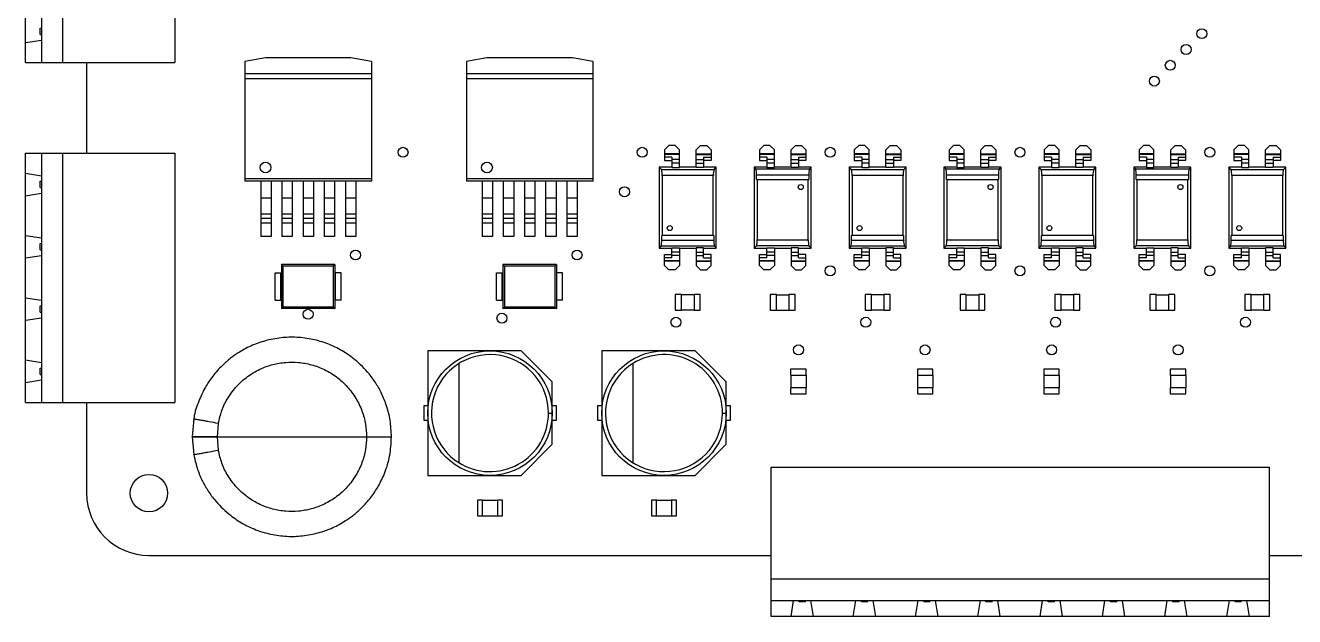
# Model space of a CAD drawing. Header units: millimetres. Extents: x -5 to 155, y -5 to 125.
# Drawn here: x -4.9 to 97, y -4.9 to 42.6 of the extents above; entities that cross this region are included whole.
import ezdxf

# ---------------------------------------------------------------- set-up
doc = ezdxf.new("R2010")
doc.units = ezdxf.units.MM

msp = doc.modelspace()

# ---------------------------------------------------------------- linework, layer by layer
at = {"color": 7, "linetype": 'Continuous', "lineweight": 25}
for p, q in [((-4.92, 39.6), (-4.92, 59.6)), ((-3.62, 59.6), (-3.62, 39.6)), ((-1.92, 39.6), (-1.92, 59.6)), ((7.08, 59.6), (7.08, 39.6)), ((-3.72, 42.35), (-3.62, 42.38)), ((-3.72, 41.85), (-3.72, 42.35)), ((-3.72, 41.85), (-3.62, 41.83)), ((-4.92, 41.2), (-3.62, 41.4)), ((14.36, 39.97), (12.71, 39.68)), ((21.22, 39.97), (14.36, 39.97)), ((22.87, 39.68), (21.22, 39.97)), ((32.14, 39.97), (30.49, 39.68)), ((39, 39.97), (32.14, 39.97)), ((40.65, 39.68), (39, 39.97)), ((-4.92, 39.6), (7.08, 39.6)), ((0, 39.6), (0, 32.3)), ((12.71, 39.68), (12.71, 30.06)), ((22.87, 39.68), (22.87, 30.06)), ((30.49, 39.68), (30.49, 30.06)), ((40.65, 39.68), (40.65, 30.06)), ((12.71, 38.7), (22.87, 38.7)), ((22.87, 38.28), (12.71, 38.28)), ((30.49, 38.7), (40.65, 38.7)), ((40.65, 38.28), (30.49, 38.28)), ((46.39, 32.59), (46.74, 32.94)), ((47.24, 32.94), (46.74, 32.94)), ((47.24, 32.94), (47.59, 32.59)), ((49.28, 32.94), (48.93, 32.59)), ((49.28, 32.94), (49.78, 32.94)), ((50.13, 32.59), (49.78, 32.94)), ((54.01, 32.59), (54.36, 32.94)), ((54.86, 32.94), (54.36, 32.94)), ((54.86, 32.94), (55.21, 32.59)), ((56.9, 32.94), (56.55, 32.59)), ((56.9, 32.94), (57.4, 32.94)), ((57.75, 32.59), (57.4, 32.94)), ((61.63, 32.59), (61.98, 32.94)), ((62.48, 32.94), (61.98, 32.94)), ((62.48, 32.94), (62.83, 32.59)), ((64.52, 32.94), (64.17, 32.59)), ((64.52, 32.94), (65.02, 32.94)), ((65.37, 32.59), (65.02, 32.94)), ((69.25, 32.59), (69.6, 32.94)), ((70.1, 32.94), (69.6, 32.94)), ((70.1, 32.94), (70.45, 32.59)), ((72.14, 32.94), (71.79, 32.59)), ((72.14, 32.94), (72.64, 32.94)), ((72.99, 32.59), (72.64, 32.94)), ((76.87, 32.59), (77.22, 32.94)), ((77.72, 32.94), (77.22, 32.94)), ((77.72, 32.94), (78.07, 32.59)), ((79.76, 32.94), (79.41, 32.59)), ((79.76, 32.94), (80.26, 32.94)), ((80.61, 32.59), (80.26, 32.94)), ((84.49, 32.59), (84.84, 32.94)), ((85.34, 32.94), (84.84, 32.94)), ((85.34, 32.94), (85.69, 32.59)), ((87.38, 32.94), (87.03, 32.59)), ((87.38, 32.94), (87.88, 32.94)), ((88.23, 32.59), (87.88, 32.94)), ((92.11, 32.59), (92.46, 32.94)), ((92.96, 32.94), (92.46, 32.94)), ((92.96, 32.94), (93.31, 32.59)), ((95, 32.94), (94.65, 32.59)), ((95, 32.94), (95.5, 32.94)), ((95.85, 32.59), (95.5, 32.94)), ((-4.92, 32.3), (7.08, 32.3)), ((-4.92, 12.29), (-4.92, 32.3)), ((-3.62, 32.3), (-3.62, 12.29)), ((-1.92, 12.29), (-1.92, 32.3)), ((7.08, 32.3), (7.08, 12.29)), ((46.39, 32.59), (46.39, 31.71)), ((47.59, 32.25), (46.39, 32.25)), ((47.59, 32.21), (46.39, 32.21)), ((46.99, 31.98), (46.39, 31.98)), ((46.39, 31.71), (46.99, 31.71)), ((46.99, 31.98), (46.99, 31.17)), ((47.59, 31.8), (46.99, 31.8)), ((47.59, 31.17), (47.59, 32.59)), ((48.93, 31.17), (48.93, 32.59)), ((48.93, 32.25), (50.13, 32.25)), ((48.93, 32.21), (50.13, 32.21)), ((48.93, 31.8), (49.53, 31.8)), ((49.53, 31.98), (49.53, 31.17)), ((49.53, 31.98), (50.13, 31.98)), ((50.13, 31.71), (49.53, 31.71)), ((50.13, 32.59), (50.13, 31.71)), ((54.01, 32.59), (54.01, 31.71)), ((55.21, 32.25), (54.01, 32.25)), ((55.21, 32.21), (54.01, 32.21)), ((54.61, 31.98), (54.01, 31.98)), ((54.01, 31.71), (54.61, 31.71)), ((54.61, 31.98), (54.61, 31.17)), ((55.21, 31.8), (54.61, 31.8)), ((55.21, 31.17), (55.21, 32.59)), ((56.55, 31.17), (56.55, 32.59)), ((56.55, 32.25), (57.75, 32.25)), ((56.55, 32.21), (57.75, 32.21)), ((56.55, 31.8), (57.15, 31.8)), ((57.15, 31.98), (57.15, 31.17)), ((57.15, 31.98), (57.75, 31.98)), ((57.75, 31.71), (57.15, 31.71)), ((57.75, 32.59), (57.75, 31.71)), ((61.63, 32.59), (61.63, 31.71)), ((62.83, 32.25), (61.63, 32.25)), ((62.83, 32.21), (61.63, 32.21)), ((62.23, 31.98), (61.63, 31.98)), ((61.63, 31.71), (62.23, 31.71)), ((62.23, 31.98), (62.23, 31.17)), ((62.83, 31.8), (62.23, 31.8)), ((62.83, 31.17), (62.83, 32.59)), ((64.17, 31.17), (64.17, 32.59)), ((64.17, 32.25), (65.37, 32.25)), ((64.17, 32.21), (65.37, 32.21)), ((64.17, 31.8), (64.77, 31.8)), ((64.77, 31.98), (64.77, 31.17)), ((64.77, 31.98), (65.37, 31.98)), ((65.37, 31.71), (64.77, 31.71)), ((65.37, 32.59), (65.37, 31.71)), ((69.25, 32.59), (69.25, 31.71)), ((70.45, 32.25), (69.25, 32.25)), ((70.45, 32.21), (69.25, 32.21)), ((69.85, 31.98), (69.25, 31.98)), ((69.25, 31.71), (69.85, 31.71)), ((69.85, 31.98), (69.85, 31.17)), ((70.45, 31.8), (69.85, 31.8)), ((70.45, 31.17), (70.45, 32.59)), ((71.79, 31.17), (71.79, 32.59)), ((71.79, 32.25), (72.99, 32.25)), ((71.79, 32.21), (72.99, 32.21)), ((71.79, 31.8), (72.39, 31.8)), ((72.39, 31.98), (72.39, 31.17)), ((72.39, 31.98), (72.99, 31.98)), ((72.99, 31.71), (72.39, 31.71)), ((72.99, 32.59), (72.99, 31.71)), ((76.87, 32.59), (76.87, 31.71)), ((78.07, 32.25), (76.87, 32.25)), ((78.07, 32.21), (76.87, 32.21)), ((77.47, 31.98), (76.87, 31.98)), ((76.87, 31.71), (77.47, 31.71)), ((77.47, 31.98), (77.47, 31.17)), ((78.07, 31.8), (77.47, 31.8)), ((78.07, 31.17), (78.07, 32.59)), ((79.41, 31.17), (79.41, 32.59)), ((79.41, 32.25), (80.61, 32.25)), ((79.41, 32.21), (80.61, 32.21)), ((79.41, 31.8), (80.01, 31.8)), ((80.01, 31.98), (80.01, 31.17)), ((80.01, 31.98), (80.61, 31.98)), ((80.61, 31.71), (80.01, 31.71)), ((80.61, 32.59), (80.61, 31.71)), ((84.49, 32.59), (84.49, 31.71)), ((85.69, 32.25), (84.49, 32.25)), ((85.69, 32.21), (84.49, 32.21)), ((85.09, 31.98), (84.49, 31.98)), ((84.49, 31.71), (85.09, 31.71)), ((85.09, 31.98), (85.09, 31.17)), ((85.69, 31.8), (85.09, 31.8)), ((85.69, 31.17), (85.69, 32.59)), ((87.03, 31.17), (87.03, 32.59)), ((87.03, 32.25), (88.23, 32.25)), ((87.03, 32.21), (88.23, 32.21)), ((87.03, 31.8), (87.63, 31.8)), ((87.63, 31.98), (87.63, 31.17)), ((87.63, 31.98), (88.23, 31.98)), ((88.23, 31.71), (87.63, 31.71)), ((88.23, 32.59), (88.23, 31.71)), ((92.11, 32.59), (92.11, 31.71)), ((93.31, 32.25), (92.11, 32.25)), ((93.31, 32.21), (92.11, 32.21)), ((92.71, 31.98), (92.11, 31.98)), ((92.11, 31.71), (92.71, 31.71)), ((92.71, 31.98), (92.71, 31.17)), ((93.31, 31.8), (92.71, 31.8)), ((93.31, 31.17), (93.31, 32.59)), ((94.65, 31.17), (94.65, 32.59)), ((94.65, 32.25), (95.85, 32.25)), ((94.65, 32.21), (95.85, 32.21)), ((94.65, 31.8), (95.25, 31.8)), ((95.25, 31.98), (95.25, 31.17)), ((95.25, 31.98), (95.85, 31.98)), ((95.85, 31.71), (95.25, 31.71)), ((95.85, 32.59), (95.85, 31.71)), ((-4.92, 30.7), (-3.62, 30.5)), ((45.97, 31.19), (45.97, 24.69)), ((46.15, 31.01), (45.97, 31.19)), ((46.99, 31.19), (45.97, 31.19)), ((46.15, 31.01), (50.37, 31.01)), ((47.59, 31.51), (46.99, 31.51)), ((46.99, 31.17), (47.59, 31.17)), ((48.93, 31.19), (47.59, 31.19)), ((48.93, 31.51), (49.53, 31.51)), ((49.53, 31.17), (48.93, 31.17)), ((50.55, 31.19), (49.53, 31.19)), ((50.37, 31.01), (50.55, 31.19)), ((50.55, 24.69), (50.55, 31.19)), ((53.59, 31.19), (53.59, 24.69)), ((53.73, 31.05), (53.59, 31.19)), ((54.61, 31.19), (53.59, 31.19)), ((53.73, 31.05), (58.03, 31.05)), ((55.21, 31.51), (54.61, 31.51)), ((54.61, 31.17), (55.21, 31.17)), ((56.55, 31.19), (55.21, 31.19)), ((56.55, 31.51), (57.15, 31.51)), ((57.15, 31.17), (56.55, 31.17)), ((58.17, 31.19), (57.15, 31.19)), ((58.03, 31.05), (58.17, 31.19)), ((58.17, 24.69), (58.17, 31.19)), ((61.21, 31.19), (61.21, 24.69)), ((61.39, 31.01), (61.21, 31.19)), ((62.23, 31.19), (61.21, 31.19)), ((61.39, 31.01), (65.61, 31.01)), ((62.83, 31.51), (62.23, 31.51)), ((62.23, 31.17), (62.83, 31.17)), ((64.17, 31.19), (62.83, 31.19)), ((64.17, 31.51), (64.77, 31.51)), ((64.77, 31.17), (64.17, 31.17)), ((65.79, 31.19), (64.77, 31.19)), ((65.61, 31.01), (65.79, 31.19)), ((65.79, 24.69), (65.79, 31.19)), ((68.83, 31.19), (68.83, 24.69)), ((68.97, 31.05), (68.83, 31.19)), ((69.85, 31.19), (68.83, 31.19)), ((68.97, 31.05), (73.27, 31.05)), ((70.45, 31.51), (69.85, 31.51)), ((69.85, 31.17), (70.45, 31.17)), ((71.79, 31.19), (70.45, 31.19)), ((71.79, 31.51), (72.39, 31.51)), ((72.39, 31.17), (71.79, 31.17)), ((73.41, 31.19), (72.39, 31.19)), ((73.27, 31.05), (73.41, 31.19)), ((73.41, 24.69), (73.41, 31.19)), ((76.45, 31.19), (76.45, 24.69)), ((76.63, 31.01), (76.45, 31.19)), ((77.47, 31.19), (76.45, 31.19)), ((76.63, 31.01), (80.85, 31.01)), ((78.07, 31.51), (77.47, 31.51)), ((77.47, 31.17), (78.07, 31.17)), ((79.41, 31.19), (78.07, 31.19)), ((79.41, 31.51), (80.01, 31.51)), ((80.01, 31.17), (79.41, 31.17)), ((81.03, 31.19), (80.01, 31.19)), ((80.85, 31.01), (81.03, 31.19)), ((81.03, 24.69), (81.03, 31.19)), ((84.07, 31.19), (84.07, 24.69)), ((84.21, 31.05), (84.07, 31.19)), ((85.09, 31.19), (84.07, 31.19)), ((84.21, 31.05), (88.51, 31.05)), ((85.69, 31.51), (85.09, 31.51)), ((85.09, 31.17), (85.69, 31.17)), ((87.03, 31.19), (85.69, 31.19)), ((87.03, 31.51), (87.63, 31.51)), ((87.63, 31.17), (87.03, 31.17)), ((88.65, 31.19), (87.63, 31.19)), ((88.51, 31.05), (88.65, 31.19)), ((88.65, 24.69), (88.65, 31.19)), ((91.69, 31.19), (91.69, 24.69)), ((91.87, 31.01), (91.69, 31.19)), ((92.71, 31.19), (91.69, 31.19)), ((91.87, 31.01), (96.09, 31.01)), ((93.31, 31.51), (92.71, 31.51)), ((92.71, 31.17), (93.31, 31.17)), ((94.65, 31.19), (93.31, 31.19)), ((94.65, 31.51), (95.25, 31.51)), ((95.25, 31.17), (94.65, 31.17)), ((96.27, 31.19), (95.25, 31.19)), ((96.09, 31.01), (96.27, 31.19)), ((96.27, 24.69), (96.27, 31.19)), ((-3.72, 30.05), (-3.62, 30.07)), ((-3.72, 29.55), (-3.72, 30.05)), ((22.87, 30.25), (12.71, 30.25)), ((22.87, 30.06), (12.71, 30.06)), ((13.97, 30.06), (13.97, 25.62)), ((14.81, 30.06), (14.81, 25.62)), ((15.67, 30.06), (15.67, 25.62)), ((16.51, 30.06), (16.51, 25.62)), ((17.37, 30.06), (17.37, 25.62)), ((18.21, 30.06), (18.21, 25.62)), ((19.07, 30.06), (19.07, 25.62)), ((19.91, 30.06), (19.91, 25.62)), ((20.78, 30.06), (20.78, 25.62)), ((21.61, 30.06), (21.61, 25.62)), ((40.65, 30.25), (30.49, 30.25)), ((40.65, 30.06), (30.49, 30.06)), ((31.75, 30.06), (31.75, 25.62)), ((32.59, 30.06), (32.59, 25.62)), ((33.45, 30.06), (33.45, 25.62)), ((34.29, 30.06), (34.29, 25.62)), ((35.15, 30.06), (35.15, 25.62)), ((35.99, 30.06), (35.99, 25.62)), ((36.85, 30.06), (36.85, 25.62)), ((37.69, 30.06), (37.69, 25.62)), ((38.56, 30.06), (38.56, 25.62)), ((39.39, 30.06), (39.39, 25.62)), ((50.31, 30.52), (46.21, 30.52)), ((46.21, 30.52), (46.21, 25.69)), ((50.31, 25.69), (50.31, 30.52)), ((53.79, 30.19), (53.79, 30.55)), ((57.97, 30.55), (53.79, 30.55)), ((53.79, 30.19), (57.97, 30.19)), ((53.83, 30.19), (53.83, 25.36)), ((57.93, 25.36), (57.93, 30.19)), ((57.97, 30.55), (57.97, 30.19)), ((61.45, 30.52), (61.45, 25.69)), ((65.55, 30.52), (61.45, 30.52)), ((65.55, 25.69), (65.55, 30.52)), ((69.03, 30.19), (69.03, 30.55)), ((73.21, 30.55), (69.03, 30.55)), ((69.03, 30.19), (73.21, 30.19)), ((69.07, 30.19), (69.07, 25.36)), ((73.17, 25.36), (73.17, 30.19)), ((73.21, 30.55), (73.21, 30.19)), ((76.69, 30.52), (76.69, 25.69)), ((80.79, 30.52), (76.69, 30.52)), ((80.79, 25.69), (80.79, 30.52)), ((84.27, 30.19), (84.27, 30.55)), ((88.45, 30.55), (84.27, 30.55)), ((84.27, 30.19), (88.45, 30.19)), ((84.31, 30.19), (84.31, 25.36)), ((88.41, 25.36), (88.41, 30.19)), ((88.45, 30.55), (88.45, 30.19)), ((91.93, 30.52), (91.93, 25.69)), ((96.03, 30.52), (91.93, 30.52)), ((96.03, 25.69), (96.03, 30.52)), ((-4.92, 28.89), (-3.62, 29.09)), ((-3.72, 29.55), (-3.62, 29.52)), ((14.81, 28.7), (13.97, 28.7)), ((16.51, 28.7), (15.67, 28.7)), ((18.21, 28.7), (17.37, 28.7)), ((19.91, 28.7), (19.07, 28.7)), ((21.61, 28.7), (20.78, 28.7)), ((32.59, 28.7), (31.75, 28.7)), ((34.29, 28.7), (33.45, 28.7)), ((35.99, 28.7), (35.15, 28.7)), ((37.69, 28.7), (36.85, 28.7)), ((39.39, 28.7), (38.56, 28.7)), ((14.81, 27.42), (13.97, 27.42)), ((14.81, 27.05), (13.97, 27.05)), ((14.81, 26.7), (13.97, 26.7)), ((16.51, 27.42), (15.67, 27.42)), ((16.51, 27.05), (15.67, 27.05)), ((16.51, 26.7), (15.67, 26.7)), ((18.21, 27.42), (17.37, 27.42)), ((18.21, 27.05), (17.37, 27.05)), ((18.21, 26.7), (17.37, 26.7)), ((19.91, 27.42), (19.07, 27.42)), ((19.91, 27.05), (19.07, 27.05)), ((19.91, 26.7), (19.07, 26.7)), ((21.61, 27.42), (20.78, 27.42)), ((21.61, 27.05), (20.78, 27.05)), ((21.61, 26.7), (20.78, 26.7)), ((32.59, 27.42), (31.75, 27.42)), ((32.59, 27.05), (31.75, 27.05)), ((32.59, 26.7), (31.75, 26.7)), ((34.29, 27.42), (33.45, 27.42)), ((34.29, 27.05), (33.45, 27.05)), ((34.29, 26.7), (33.45, 26.7)), ((35.99, 27.42), (35.15, 27.42)), ((35.99, 27.05), (35.15, 27.05)), ((35.99, 26.7), (35.15, 26.7)), ((37.69, 27.42), (36.85, 27.42)), ((37.69, 27.05), (36.85, 27.05)), ((37.69, 26.7), (36.85, 26.7)), ((39.39, 27.42), (38.56, 27.42)), ((39.39, 27.05), (38.56, 27.05)), ((39.39, 26.7), (38.56, 26.7)), ((-4.92, 25.7), (-3.62, 25.5)), ((14.81, 25.62), (13.97, 25.62)), ((16.51, 25.62), (15.67, 25.62)), ((18.21, 25.62), (17.37, 25.62)), ((19.91, 25.62), (19.07, 25.62)), ((21.61, 25.62), (20.78, 25.62)), ((32.59, 25.62), (31.75, 25.62)), ((34.29, 25.62), (33.45, 25.62)), ((35.99, 25.62), (35.15, 25.62)), ((37.69, 25.62), (36.85, 25.62)), ((39.39, 25.62), (38.56, 25.62)), ((46.17, 25.33), (46.17, 25.69)), ((50.35, 25.69), (46.17, 25.69)), ((50.35, 25.69), (50.35, 25.33)), ((65.59, 25.69), (61.41, 25.69)), ((61.41, 25.33), (61.41, 25.69)), ((65.59, 25.69), (65.59, 25.33)), ((80.83, 25.69), (76.65, 25.69)), ((76.65, 25.33), (76.65, 25.69)), ((80.83, 25.69), (80.83, 25.33)), ((96.07, 25.69), (91.89, 25.69)), ((91.89, 25.33), (91.89, 25.69)), ((96.07, 25.69), (96.07, 25.33)), ((-3.72, 25.05), (-3.62, 25.07)), ((-3.72, 24.55), (-3.72, 25.05)), ((-3.72, 24.55), (-3.62, 24.52)), ((46.11, 24.83), (45.97, 24.69)), ((45.97, 24.69), (46.99, 24.69)), ((50.41, 24.83), (46.11, 24.83)), ((46.17, 25.33), (50.35, 25.33)), ((46.99, 23.9), (46.99, 24.71)), ((46.99, 24.71), (47.59, 24.71)), ((47.59, 24.71), (47.59, 23.29)), ((47.59, 24.69), (48.93, 24.69)), ((49.53, 24.71), (48.93, 24.71)), ((48.93, 24.71), (48.93, 23.29)), ((49.53, 23.9), (49.53, 24.71)), ((49.53, 24.69), (50.55, 24.69)), ((50.41, 24.83), (50.55, 24.69)), ((53.77, 24.87), (53.59, 24.69)), ((53.59, 24.69), (54.61, 24.69)), ((57.99, 24.87), (53.77, 24.87)), ((53.83, 25.36), (57.93, 25.36)), ((54.61, 24.71), (55.21, 24.71)), ((54.61, 23.9), (54.61, 24.71)), ((55.21, 24.71), (55.21, 23.29)), ((55.21, 24.69), (56.55, 24.69)), ((57.15, 24.71), (56.55, 24.71)), ((56.55, 24.71), (56.55, 23.29)), ((57.15, 23.9), (57.15, 24.71)), ((57.15, 24.69), (58.17, 24.69)), ((57.99, 24.87), (58.17, 24.69)), ((61.35, 24.83), (61.21, 24.69)), ((61.21, 24.69), (62.23, 24.69)), ((65.65, 24.83), (61.35, 24.83)), ((61.41, 25.33), (65.59, 25.33)), ((62.23, 23.9), (62.23, 24.71)), ((62.23, 24.71), (62.83, 24.71)), ((62.83, 24.71), (62.83, 23.29)), ((62.83, 24.69), (64.17, 24.69)), ((64.77, 24.71), (64.17, 24.71)), ((64.17, 24.71), (64.17, 23.29)), ((64.77, 23.9), (64.77, 24.71)), ((64.77, 24.69), (65.79, 24.69)), ((65.65, 24.83), (65.79, 24.69)), ((69.01, 24.87), (68.83, 24.69)), ((68.83, 24.69), (69.85, 24.69)), ((73.23, 24.87), (69.01, 24.87)), ((69.07, 25.36), (73.17, 25.36)), ((69.85, 24.71), (70.45, 24.71)), ((69.85, 23.9), (69.85, 24.71)), ((70.45, 24.71), (70.45, 23.29)), ((70.45, 24.69), (71.79, 24.69)), ((72.39, 24.71), (71.79, 24.71)), ((71.79, 24.71), (71.79, 23.29)), ((72.39, 23.9), (72.39, 24.71)), ((72.39, 24.69), (73.41, 24.69)), ((73.23, 24.87), (73.41, 24.69)), ((76.59, 24.83), (76.45, 24.69)), ((76.45, 24.69), (77.47, 24.69)), ((80.89, 24.83), (76.59, 24.83)), ((76.65, 25.33), (80.83, 25.33)), ((77.47, 23.9), (77.47, 24.71)), ((77.47, 24.71), (78.07, 24.71)), ((78.07, 24.71), (78.07, 23.29)), ((78.07, 24.69), (79.41, 24.69)), ((80.01, 24.71), (79.41, 24.71)), ((79.41, 24.71), (79.41, 23.29)), ((80.01, 23.9), (80.01, 24.71)), ((80.01, 24.69), (81.03, 24.69)), ((80.89, 24.83), (81.03, 24.69)), ((84.25, 24.87), (84.07, 24.69)), ((84.07, 24.69), (85.09, 24.69)), ((88.47, 24.87), (84.25, 24.87)), ((84.31, 25.36), (88.41, 25.36)), ((85.09, 24.71), (85.69, 24.71)), ((85.09, 23.9), (85.09, 24.71)), ((85.69, 24.71), (85.69, 23.29)), ((85.69, 24.69), (87.03, 24.69)), ((87.63, 24.71), (87.03, 24.71)), ((87.03, 24.71), (87.03, 23.29)), ((87.63, 23.9), (87.63, 24.71)), ((87.63, 24.69), (88.65, 24.69)), ((88.47, 24.87), (88.65, 24.69)), ((91.83, 24.83), (91.69, 24.69)), ((91.69, 24.69), (92.71, 24.69)), ((96.13, 24.83), (91.83, 24.83)), ((91.89, 25.33), (96.07, 25.33)), ((92.71, 23.9), (92.71, 24.71)), ((92.71, 24.71), (93.31, 24.71)), ((93.31, 24.71), (93.31, 23.29)), ((93.31, 24.69), (94.65, 24.69)), ((95.25, 24.71), (94.65, 24.71)), ((94.65, 24.71), (94.65, 23.29)), ((95.25, 23.9), (95.25, 24.71)), ((95.25, 24.69), (96.27, 24.69)), ((96.13, 24.83), (96.27, 24.69)), ((-4.92, 23.89), (-3.62, 24.09)), ((46.39, 23.29), (46.39, 24.17)), ((46.39, 24.17), (46.99, 24.17)), ((46.99, 23.9), (46.39, 23.9)), ((47.59, 23.67), (46.39, 23.67)), ((47.59, 23.63), (46.39, 23.63)), ((47.59, 24.37), (46.99, 24.37)), ((47.59, 24.08), (46.99, 24.08)), ((48.93, 24.37), (49.53, 24.37)), ((48.93, 24.08), (49.53, 24.08)), ((48.93, 23.67), (50.13, 23.67)), ((48.93, 23.63), (50.13, 23.63)), ((50.13, 24.17), (49.53, 24.17)), ((49.53, 23.9), (50.13, 23.9)), ((50.13, 23.29), (50.13, 24.17)), ((54.01, 23.29), (54.01, 24.17)), ((54.01, 24.17), (54.61, 24.17)), ((54.61, 23.9), (54.01, 23.9)), ((55.21, 23.67), (54.01, 23.67)), ((55.21, 23.63), (54.01, 23.63)), ((55.21, 24.37), (54.61, 24.37)), ((55.21, 24.08), (54.61, 24.08)), ((56.55, 24.37), (57.15, 24.37)), ((56.55, 24.08), (57.15, 24.08)), ((56.55, 23.67), (57.75, 23.67)), ((56.55, 23.63), (57.75, 23.63)), ((57.75, 24.17), (57.15, 24.17)), ((57.15, 23.9), (57.75, 23.9)), ((57.75, 23.29), (57.75, 24.17)), ((61.63, 23.29), (61.63, 24.17)), ((61.63, 24.17), (62.23, 24.17)), ((62.23, 23.9), (61.63, 23.9)), ((62.83, 23.67), (61.63, 23.67)), ((62.83, 23.63), (61.63, 23.63)), ((62.83, 24.37), (62.23, 24.37)), ((62.83, 24.08), (62.23, 24.08)), ((64.17, 24.37), (64.77, 24.37)), ((64.17, 24.08), (64.77, 24.08)), ((64.17, 23.67), (65.37, 23.67)), ((64.17, 23.63), (65.37, 23.63)), ((65.37, 24.17), (64.77, 24.17)), ((64.77, 23.9), (65.37, 23.9)), ((65.37, 23.29), (65.37, 24.17)), ((69.25, 23.29), (69.25, 24.17)), ((69.25, 24.17), (69.85, 24.17)), ((69.85, 23.9), (69.25, 23.9)), ((70.45, 23.67), (69.25, 23.67)), ((70.45, 23.63), (69.25, 23.63)), ((70.45, 24.37), (69.85, 24.37)), ((70.45, 24.08), (69.85, 24.08)), ((71.79, 24.37), (72.39, 24.37)), ((71.79, 24.08), (72.39, 24.08)), ((71.79, 23.67), (72.99, 23.67)), ((71.79, 23.63), (72.99, 23.63)), ((72.99, 24.17), (72.39, 24.17)), ((72.39, 23.9), (72.99, 23.9)), ((72.99, 23.29), (72.99, 24.17)), ((76.87, 23.29), (76.87, 24.17)), ((76.87, 24.17), (77.47, 24.17)), ((77.47, 23.9), (76.87, 23.9)), ((78.07, 23.67), (76.87, 23.67)), ((78.07, 23.63), (76.87, 23.63)), ((78.07, 24.37), (77.47, 24.37)), ((78.07, 24.08), (77.47, 24.08)), ((79.41, 24.37), (80.01, 24.37)), ((79.41, 24.08), (80.01, 24.08)), ((79.41, 23.67), (80.61, 23.67)), ((79.41, 23.63), (80.61, 23.63)), ((80.61, 24.17), (80.01, 24.17)), ((80.01, 23.9), (80.61, 23.9)), ((80.61, 23.29), (80.61, 24.17)), ((84.49, 23.29), (84.49, 24.17)), ((84.49, 24.17), (85.09, 24.17)), ((85.09, 23.9), (84.49, 23.9)), ((85.69, 23.67), (84.49, 23.67)), ((85.69, 23.63), (84.49, 23.63)), ((85.69, 24.37), (85.09, 24.37)), ((85.69, 24.08), (85.09, 24.08)), ((87.03, 24.37), (87.63, 24.37)), ((87.03, 24.08), (87.63, 24.08)), ((87.03, 23.67), (88.23, 23.67)), ((87.03, 23.63), (88.23, 23.63)), ((88.23, 24.17), (87.63, 24.17)), ((87.63, 23.9), (88.23, 23.9)), ((88.23, 23.29), (88.23, 24.17)), ((92.11, 23.29), (92.11, 24.17)), ((92.11, 24.17), (92.71, 24.17)), ((92.71, 23.9), (92.11, 23.9)), ((93.31, 23.67), (92.11, 23.67)), ((93.31, 23.63), (92.11, 23.63)), ((93.31, 24.37), (92.71, 24.37)), ((93.31, 24.08), (92.71, 24.08)), ((94.65, 24.37), (95.25, 24.37)), ((94.65, 24.08), (95.25, 24.08)), ((94.65, 23.67), (95.85, 23.67)), ((94.65, 23.63), (95.85, 23.63)), ((95.85, 24.17), (95.25, 24.17)), ((95.25, 23.9), (95.85, 23.9)), ((95.85, 23.29), (95.85, 24.17)), ((15.13, 20.49), (15.13, 22.69)), ((15.13, 22.69), (15.63, 22.69)), ((15.59, 20.49), (15.59, 22.69)), ((15.76, 23.24), (15.63, 23.36)), ((15.63, 23.36), (15.63, 19.82)), ((19.93, 23.36), (15.63, 23.36)), ((15.76, 23.24), (15.76, 19.94)), ((19.8, 23.24), (15.76, 23.24)), ((19.93, 23.36), (19.8, 23.24)), ((19.8, 23.24), (19.8, 19.94)), ((19.93, 23.36), (19.93, 19.82)), ((20.43, 22.69), (19.93, 22.69)), ((19.97, 20.49), (19.97, 22.69)), ((20.43, 20.49), (20.43, 22.69)), ((32.91, 20.49), (32.91, 22.69)), ((32.91, 22.69), (33.41, 22.69)), ((33.37, 20.49), (33.37, 22.69)), ((33.54, 23.24), (33.41, 23.36)), ((37.71, 23.36), (33.41, 23.36)), ((33.41, 23.36), (33.41, 19.82)), ((37.58, 23.24), (33.54, 23.24)), ((33.54, 23.24), (33.54, 19.94)), ((37.71, 23.36), (37.58, 23.24)), ((37.58, 23.24), (37.58, 19.94)), ((37.71, 23.36), (37.71, 19.82)), ((38.21, 22.69), (37.71, 22.69)), ((37.75, 20.49), (37.75, 22.69)), ((38.21, 20.49), (38.21, 22.69)), ((46.39, 23.29), (46.74, 22.94)), ((47.24, 22.94), (46.74, 22.94)), ((47.24, 22.94), (47.59, 23.29)), ((49.28, 22.94), (48.93, 23.29)), ((49.28, 22.94), (49.78, 22.94)), ((50.13, 23.29), (49.78, 22.94)), ((54.01, 23.29), (54.36, 22.94)), ((54.86, 22.94), (54.36, 22.94)), ((54.86, 22.94), (55.21, 23.29)), ((56.9, 22.94), (56.55, 23.29)), ((56.9, 22.94), (57.4, 22.94)), ((57.75, 23.29), (57.4, 22.94)), ((61.63, 23.29), (61.98, 22.94)), ((62.48, 22.94), (61.98, 22.94)), ((62.48, 22.94), (62.83, 23.29)), ((64.52, 22.94), (64.17, 23.29)), ((64.52, 22.94), (65.02, 22.94)), ((65.37, 23.29), (65.02, 22.94)), ((69.25, 23.29), (69.6, 22.94)), ((70.1, 22.94), (69.6, 22.94)), ((70.1, 22.94), (70.45, 23.29)), ((72.14, 22.94), (71.79, 23.29)), ((72.14, 22.94), (72.64, 22.94)), ((72.99, 23.29), (72.64, 22.94)), ((76.87, 23.29), (77.22, 22.94)), ((77.72, 22.94), (77.22, 22.94)), ((77.72, 22.94), (78.07, 23.29)), ((79.76, 22.94), (79.41, 23.29)), ((79.76, 22.94), (80.26, 22.94)), ((80.61, 23.29), (80.26, 22.94)), ((84.49, 23.29), (84.84, 22.94)), ((85.34, 22.94), (84.84, 22.94)), ((85.34, 22.94), (85.69, 23.29)), ((87.38, 22.94), (87.03, 23.29)), ((87.38, 22.94), (87.88, 22.94)), ((88.23, 23.29), (87.88, 22.94)), ((92.11, 23.29), (92.46, 22.94)), ((92.96, 22.94), (92.46, 22.94)), ((92.96, 22.94), (93.31, 23.29)), ((95, 22.94), (94.65, 23.29)), ((95, 22.94), (95.5, 22.94)), ((95.85, 23.29), (95.5, 22.94)), ((-4.92, 20.7), (-3.62, 20.5)), ((15.13, 20.49), (15.63, 20.49)), ((20.43, 20.49), (19.93, 20.49)), ((32.91, 20.49), (33.41, 20.49)), ((38.21, 20.49), (37.71, 20.49)), ((47.76, 20.95), (47.26, 20.95)), ((47.26, 20.95), (47.26, 19.7)), ((47.76, 19.7), (47.76, 20.95)), ((48.76, 20.94), (47.76, 20.94)), ((49.26, 20.95), (48.76, 20.95)), ((48.76, 20.95), (48.76, 19.7)), ((49.26, 19.7), (49.26, 20.95)), ((55.38, 20.95), (54.88, 20.95)), ((54.88, 20.95), (54.88, 19.7)), ((55.38, 19.7), (55.38, 20.95)), ((55.38, 20.94), (56.38, 20.94)), ((56.38, 20.95), (56.38, 19.7)), ((56.88, 20.95), (56.38, 20.95)), ((56.88, 19.7), (56.88, 20.95)), ((63, 20.95), (62.5, 20.95)), ((62.5, 20.95), (62.5, 19.7)), ((63, 19.7), (63, 20.95)), ((64, 20.94), (63, 20.94)), ((64, 20.95), (64, 19.7)), ((64.5, 20.95), (64, 20.95)), ((64.5, 19.7), (64.5, 20.95)), ((70.62, 20.95), (70.12, 20.95)), ((70.12, 20.95), (70.12, 19.7)), ((70.62, 19.7), (70.62, 20.95)), ((70.62, 20.94), (71.62, 20.94)), ((71.62, 20.95), (71.62, 19.7)), ((72.12, 20.95), (71.62, 20.95)), ((72.12, 19.7), (72.12, 20.95)), ((78.24, 20.95), (77.74, 20.95)), ((77.74, 20.95), (77.74, 19.7)), ((78.24, 19.7), (78.24, 20.95)), ((79.24, 20.94), (78.24, 20.94)), ((79.24, 20.95), (79.24, 19.7)), ((79.74, 20.95), (79.24, 20.95)), ((79.74, 19.7), (79.74, 20.95)), ((85.86, 20.95), (85.36, 20.95)), ((85.36, 20.95), (85.36, 19.7)), ((85.86, 19.7), (85.86, 20.95)), ((85.86, 20.94), (86.86, 20.94)), ((86.86, 20.95), (86.86, 19.7)), ((87.36, 20.95), (86.86, 20.95)), ((87.36, 19.7), (87.36, 20.95)), ((92.98, 20.95), (92.98, 19.7)), ((93.48, 20.95), (92.98, 20.95)), ((93.48, 19.7), (93.48, 20.95)), ((94.48, 20.94), (93.48, 20.94)), ((94.98, 20.95), (94.48, 20.95)), ((94.48, 20.95), (94.48, 19.7)), ((94.98, 19.7), (94.98, 20.95)), ((-3.72, 20.05), (-3.62, 20.07)), ((-3.72, 19.55), (-3.72, 20.05)), ((-3.72, 19.55), (-3.62, 19.52)), ((15.63, 19.82), (15.76, 19.94)), ((19.93, 19.82), (15.63, 19.82)), ((19.8, 19.94), (15.76, 19.94)), ((19.8, 19.94), (19.93, 19.82)), ((33.41, 19.82), (33.54, 19.94)), ((37.71, 19.82), (33.41, 19.82)), ((37.58, 19.94), (33.54, 19.94)), ((37.58, 19.94), (37.71, 19.82)), ((47.26, 19.7), (47.76, 19.7)), ((48.76, 19.7), (47.76, 19.7)), ((48.76, 19.7), (49.26, 19.7)), ((54.88, 19.7), (55.38, 19.7)), ((55.38, 19.7), (56.38, 19.7)), ((56.38, 19.7), (56.88, 19.7)), ((62.5, 19.7), (63, 19.7)), ((64, 19.7), (63, 19.7)), ((64, 19.7), (64.5, 19.7)), ((70.12, 19.7), (70.62, 19.7)), ((70.62, 19.7), (71.62, 19.7)), ((71.62, 19.7), (72.12, 19.7)), ((77.74, 19.7), (78.24, 19.7)), ((79.24, 19.7), (78.24, 19.7)), ((79.24, 19.7), (79.74, 19.7)), ((85.36, 19.7), (85.86, 19.7)), ((85.86, 19.7), (86.86, 19.7)), ((86.86, 19.7), (87.36, 19.7)), ((92.98, 19.7), (93.48, 19.7)), ((94.48, 19.7), (93.48, 19.7)), ((94.48, 19.7), (94.98, 19.7)), ((-4.92, 18.89), (-3.62, 19.09)), ((34.88, 16.43), (27.39, 16.43)), ((27.39, 16.43), (27.39, 6.43)), ((37.38, 13.93), (34.88, 16.43)), ((48.85, 16.43), (41.35, 16.43)), ((41.35, 16.43), (41.35, 6.43)), ((51.35, 13.93), (48.85, 16.43)), ((-4.92, 15.7), (-3.62, 15.49)), ((29.89, 15.41), (29.89, 7.45)), ((43.85, 15.41), (43.85, 7.45)), ((-3.72, 15.04), (-3.62, 15.07)), ((-3.72, 14.54), (-3.72, 15.04)), ((-3.72, 14.54), (-3.62, 14.52)), ((56.52, 14.97), (56.52, 14.47)), ((57.77, 14.97), (56.52, 14.97)), ((56.52, 14.47), (57.77, 14.47)), ((56.53, 14.47), (56.53, 13.47)), ((57.77, 14.47), (57.77, 14.97)), ((57.77, 14.47), (57.77, 13.47)), ((66.69, 14.97), (66.69, 14.47)), ((67.94, 14.97), (66.69, 14.97)), ((66.69, 14.47), (67.94, 14.47)), ((66.69, 14.47), (66.69, 13.47)), ((67.93, 14.47), (67.93, 13.47)), ((67.94, 14.47), (67.94, 14.97)), ((78.09, 14.97), (76.84, 14.97)), ((76.84, 14.97), (76.84, 14.47)), ((76.84, 14.47), (78.09, 14.47)), ((76.85, 14.47), (76.85, 13.47)), ((78.09, 14.47), (78.09, 14.97)), ((78.09, 14.47), (78.09, 13.47)), ((88.25, 14.97), (87, 14.97)), ((87, 14.97), (87, 14.47)), ((87, 14.47), (88.25, 14.47)), ((87.01, 14.47), (87.01, 13.47)), ((88.25, 14.47), (88.25, 14.97)), ((88.25, 14.47), (88.25, 13.47)), ((-4.92, 13.89), (-3.62, 14.1)), ((37.38, 8.93), (37.38, 13.93)), ((51.35, 8.93), (51.35, 13.93)), ((56.52, 13.47), (56.52, 12.97)), ((57.77, 13.47), (56.52, 13.47)), ((57.77, 12.97), (57.77, 13.47)), ((66.69, 13.47), (66.69, 12.97)), ((67.94, 13.47), (66.69, 13.47)), ((67.94, 12.97), (67.94, 13.47)), ((76.84, 13.47), (76.84, 12.97)), ((78.09, 13.47), (76.84, 13.47)), ((78.09, 12.97), (78.09, 13.47)), ((88.25, 13.47), (87, 13.47)), ((87, 13.47), (87, 12.97)), ((88.25, 12.97), (88.25, 13.47)), ((-4.92, 12.29), (7.08, 12.29)), ((0, 12.29), (0, 5)), ((56.52, 12.97), (57.77, 12.97)), ((66.69, 12.97), (67.94, 12.97)), ((76.84, 12.97), (78.09, 12.97)), ((87, 12.97), (88.25, 12.97)), ((27.09, 10.83), (27.09, 12.03)), ((27.09, 12.03), (27.39, 12.03)), ((37.09, 11.43), (37.38, 11.43)), ((37.38, 12.03), (37.69, 12.03)), ((37.69, 12.03), (37.69, 10.83)), ((41.05, 10.83), (41.05, 12.03)), ((41.05, 12.03), (41.35, 12.03)), ((51.05, 11.43), (51.35, 11.43)), ((51.35, 12.03), (51.66, 12.03)), ((51.66, 12.03), (51.66, 10.83)), ((8.6, 10.96), (8.47, 9.52)), ((10.57, 10.6), (10.47, 9.52)), ((27.39, 10.83), (27.09, 10.83)), ((37.69, 10.83), (37.38, 10.83)), ((41.35, 10.83), (41.05, 10.83)), ((51.66, 10.83), (51.35, 10.83)), ((8.47, 9.52), (8.6, 8.09)), ((10.47, 9.52), (10.57, 8.45)), ((10.47, 9.52), (22.47, 9.52)), ((34.88, 6.43), (37.38, 8.93)), ((48.85, 6.43), (51.35, 8.93)), ((27.39, 6.43), (34.88, 6.43)), ((41.35, 6.43), (48.85, 6.43)), ((54.95, -4.92), (54.95, 7.08)), ((54.95, 7.08), (94.95, 7.08)), ((94.95, -4.92), (94.95, 7.08)), ((31.79, 4.43), (31.39, 4.43)), ((31.39, 4.43), (31.39, 3.19)), ((31.79, 3.19), (31.79, 4.43)), ((31.79, 4.43), (32.98, 4.43)), ((32.98, 4.43), (32.98, 3.19)), ((33.38, 4.43), (32.98, 4.43)), ((33.38, 3.19), (33.38, 4.43)), ((45.76, 4.43), (45.35, 4.43)), ((45.35, 4.43), (45.35, 3.19)), ((45.76, 3.19), (45.76, 4.43)), ((45.76, 4.43), (46.95, 4.43)), ((47.35, 4.43), (46.95, 4.43)), ((46.95, 4.43), (46.95, 3.19)), ((47.35, 3.19), (47.35, 4.43)), ((31.39, 3.19), (31.79, 3.19)), ((31.79, 3.19), (32.98, 3.19)), ((32.98, 3.19), (33.38, 3.19)), ((45.35, 3.19), (45.76, 3.19)), ((45.76, 3.19), (46.95, 3.19)), ((46.95, 3.19), (47.35, 3.19)), ((5, 0), (54.95, 0)), ((94.95, 0), (99.4, 0)), ((94.95, -1.92), (54.95, -1.92)), ((54.95, -3.62), (94.95, -3.62)), ((56.55, -4.92), (56.75, -3.62)), ((57.2, -3.72), (57.17, -3.62)), ((57.7, -3.72), (57.2, -3.72)), ((57.7, -3.72), (57.73, -3.62)), ((58.35, -4.92), (58.15, -3.62)), ((61.55, -4.92), (61.75, -3.62)), ((62.2, -3.72), (62.17, -3.62)), ((62.7, -3.72), (62.2, -3.72)), ((62.7, -3.72), (62.73, -3.62)), ((63.35, -4.92), (63.15, -3.62)), ((66.55, -4.92), (66.75, -3.62)), ((67.2, -3.72), (67.17, -3.62)), ((67.7, -3.72), (67.2, -3.72)), ((67.7, -3.72), (67.72, -3.62)), ((68.35, -4.92), (68.15, -3.62)), ((71.55, -4.92), (71.75, -3.62)), ((72.2, -3.72), (72.17, -3.62)), ((72.7, -3.72), (72.2, -3.72)), ((72.7, -3.72), (72.72, -3.62)), ((73.35, -4.92), (73.15, -3.62)), ((76.55, -4.92), (76.75, -3.62)), ((77.2, -3.72), (77.17, -3.62)), ((77.7, -3.72), (77.2, -3.72)), ((77.7, -3.72), (77.72, -3.62)), ((78.35, -4.92), (78.15, -3.62)), ((81.55, -4.92), (81.75, -3.62)), ((82.2, -3.72), (82.17, -3.62)), ((82.7, -3.72), (82.2, -3.72)), ((82.7, -3.72), (82.72, -3.62)), ((83.35, -4.92), (83.15, -3.62)), ((86.55, -4.92), (86.75, -3.62)), ((87.2, -3.72), (87.17, -3.62)), ((87.7, -3.72), (87.2, -3.72)), ((87.7, -3.72), (87.72, -3.62)), ((88.35, -4.92), (88.15, -3.62)), ((91.55, -4.92), (91.75, -3.62)), ((92.2, -3.72), (92.17, -3.62)), ((92.7, -3.72), (92.2, -3.72)), ((92.7, -3.72), (92.72, -3.62)), ((93.35, -4.92), (93.15, -3.62)), ((94.95, -4.92), (54.95, -4.92))]:
    msp.add_line(p, q, dxfattribs=at)
for centre, radius in [((89.53, 41.91), 0.4), ((88.27, 40.64), 0.4), ((87, 39.37), 0.4), ((85.72, 38.1), 0.4), ((25.4, 32.38), 0.4), ((44.6, 32.38), 0.4), ((59.69, 32.38), 0.4), ((74.93, 32.38), 0.4), ((90.17, 32.38), 0.4), ((14.36, 31.16), 0.435), ((14.36, 31.16), 0.435), ((32.14, 31.16), 0.435), ((32.14, 31.16), 0.435), ((43.18, 29.21), 0.4), ((57.33, 29.59), 0.2), ((57.33, 29.59), 0.2), ((72.57, 29.59), 0.2), ((72.57, 29.59), 0.2), ((87.81, 29.59), 0.2), ((87.81, 29.59), 0.2), ((46.81, 26.29), 0.2), ((46.81, 26.29), 0.2), ((62.05, 26.29), 0.2), ((62.05, 26.29), 0.2), ((77.29, 26.29), 0.2), ((77.29, 26.29), 0.2), ((92.53, 26.29), 0.2), ((92.53, 26.29), 0.2), ((21.59, 24.13), 0.4), ((39.37, 24.13), 0.4), ((59.69, 22.86), 0.4), ((74.93, 22.86), 0.4), ((90.17, 22.86), 0.4), ((17.78, 19.37), 0.4), ((33.34, 19.05), 0.4), ((47.31, 18.73), 0.4), ((62.55, 18.73), 0.4), ((77.79, 18.73), 0.4), ((93.03, 18.73), 0.4), ((32.38, 11.43), 5), ((46.35, 11.43), 5), ((57.15, 16.51), 0.4), ((67.31, 16.51), 0.4), ((77.47, 16.51), 0.4), ((87.63, 16.51), 0.4), ((5, 5), 1.5)]:
    msp.add_circle(centre, radius, dxfattribs=at)
for centre, radius, start, end in [((44.97, 30.62), 1.24, 355.3894, 18.5412), ((51.55, 30.62), 1.24, 161.4588, 184.6106), ((52.55, 30.65), 1.24, 355.3894, 18.5412), ((59.21, 30.65), 1.24, 161.4588, 184.6106), ((60.21, 30.62), 1.24, 355.3894, 18.5412), ((66.79, 30.62), 1.24, 161.4588, 184.6106), ((67.79, 30.65), 1.24, 355.3894, 18.5412), ((74.45, 30.65), 1.24, 161.4588, 184.6106), ((75.45, 30.62), 1.24, 355.3894, 18.5412), ((82.03, 30.62), 1.24, 161.4588, 184.6106), ((83.03, 30.65), 1.24, 355.3894, 18.5412), ((89.69, 30.65), 1.24, 161.4588, 184.6106), ((90.69, 30.62), 1.24, 355.3894, 18.5412), ((97.27, 30.62), 1.24, 161.4588, 184.6106), ((44.93, 25.23), 1.24, 341.4588, 4.6106), ((51.59, 25.23), 1.24, 175.3894, 198.5412), ((52.59, 25.26), 1.24, 341.4588, 4.6106), ((59.17, 25.26), 1.24, 175.3894, 198.5412), ((60.17, 25.23), 1.24, 341.4588, 4.6106), ((66.83, 25.23), 1.24, 175.3894, 198.5412), ((67.83, 25.26), 1.24, 341.4588, 4.6106), ((74.41, 25.26), 1.24, 175.3894, 198.5412), ((75.41, 25.23), 1.24, 341.4588, 4.6106), ((82.07, 25.23), 1.24, 175.3894, 198.5412), ((83.07, 25.26), 1.24, 341.4588, 4.6106), ((89.65, 25.26), 1.24, 175.3894, 198.5412), ((90.65, 25.23), 1.24, 341.4588, 4.6106), ((97.31, 25.23), 1.24, 175.3894, 198.5412), ((32.38, 11.43), 4.7, 0, 237.8651), ((46.35, 11.43), 4.7, 122.1349, 0), ((46.35, 11.43), 4.7, 0, 122.1349), ((32.38, 11.43), 4.7, 237.8651, 0), ((5, 5), 5, 180, 270)]:
    msp.add_arc(centre, radius, start, end, dxfattribs=at)
for points, knots in [([(24.47, 9.52), (24.45, 9.97), (24.41, 10.82), (24.11, 11.98), (23.72, 12.96), (23.25, 13.81), (22.73, 14.54), (22.14, 15.18), (21.43, 15.83), (20.51, 16.47), (19.37, 17.02), (18.15, 17.38), (16.88, 17.55), (15.6, 17.51), (14.35, 17.27), (13.19, 16.86), (12.27, 16.35), (11.51, 15.82), (10.81, 15.21), (10.12, 14.43), (9.48, 13.47), (8.97, 12.36), (8.66, 11.49), (8.61, 10.99), (8.61, 10.96)], [0, 0, 0, 0, 0.057126, 0.107898, 0.152327, 0.190426, 0.231418, 0.265454, 0.299911, 0.352627, 0.406245, 0.459898, 0.513551, 0.567204, 0.620857, 0.673348, 0.72253, 0.753484, 0.790451, 0.839649, 0.88461, 0.936471, 0.995233, 1, 1, 1, 1]), ([(10.57, 10.6), (10.65, 10.95), (10.82, 11.67), (11.33, 12.69), (12.03, 13.61), (12.89, 14.39), (13.88, 14.98), (14.92, 15.36), (15.97, 15.53), (17.02, 15.53), (18.07, 15.34), (19.11, 14.95), (20.09, 14.36), (20.95, 13.57), (21.64, 12.64), (22.13, 11.62), (22.42, 10.57), (22.45, 9.87), (22.47, 9.52)], [0, 0, 0, 0, 0.06133, 0.12514, 0.190397, 0.255916, 0.320483, 0.382988, 0.442526, 0.499506, 0.559202, 0.621828, 0.686467, 0.752001, 0.817215, 0.880929, 0.942118, 1, 1, 1, 1]), ([(10.57, 10.6), (10.32, 10.64), (9.96, 10.71), (9.46, 10.8), (9.11, 10.86), (8.83, 10.91), (8.61, 10.95), (8.6, 10.96), (8.6, 10.96), (8.6, 10.96)], [0, 0, 0, 0, 0.226441, 0.334087, 0.453982, 0.586925, 0.726067, 0.932351, 1, 1, 1, 1]), ([(10.47, 9.52), (10.22, 9.52), (9.85, 9.52), (9.34, 9.52), (8.99, 9.52), (8.7, 9.52), (8.52, 9.52), (8.46, 9.52), (8.47, 9.52), (8.47, 9.52)], [0, 0, 0, 0, 0.226325, 0.333915, 0.453749, 0.586624, 0.725694, 0.860299, 1, 1, 1, 1]), ([(8.47, 9.52), (8.47, 9.52), (8.48, 9.52), (8.46, 9.52), (8.7, 9.52), (8.99, 9.52), (9.34, 9.52), (9.85, 9.52), (10.22, 9.52), (10.47, 9.52)], [0, 0, 0, 0, 0.361531, 0.536311, 0.625171, 0.710073, 0.786642, 0.855387, 1, 1, 1, 1]), ([(8.61, 8.1), (8.68, 7.74), (8.83, 7.04), (9.22, 6.09), (9.69, 5.24), (10.21, 4.51), (10.8, 3.87), (11.51, 3.22), (12.43, 2.58), (13.57, 2.03), (14.79, 1.67), (16.06, 1.5), (17.34, 1.54), (18.59, 1.78), (19.75, 2.19), (20.67, 2.7), (21.43, 3.23), (22.13, 3.84), (22.82, 4.62), (23.46, 5.58), (23.99, 6.69), (24.39, 8.03), (24.44, 9.01), (24.47, 9.52)], [0, 0, 0, 0, 0.046727, 0.0911683, 0.1292791, 0.1702833, 0.2043289, 0.2387961, 0.291528, 0.3451611, 0.3988299, 0.4524987, 0.5061675, 0.5598363, 0.6123432, 0.6615398, 0.6925021, 0.7294804, 0.7786931, 0.8236669, 0.8755436, 0.9343222, 1, 1, 1, 1]), ([(22.47, 9.52), (22.45, 9.18), (22.42, 8.48), (22.13, 7.43), (21.64, 6.41), (20.95, 5.48), (20.09, 4.69), (19.11, 4.1), (18.07, 3.71), (17.02, 3.52), (15.97, 3.52), (14.92, 3.69), (13.88, 4.07), (12.89, 4.66), (12.03, 5.44), (11.33, 6.36), (10.82, 7.38), (10.65, 8.1), (10.57, 8.45)], [0, 0, 0, 0, 0.057882, 0.119071, 0.182785, 0.247999, 0.313533, 0.378172, 0.440798, 0.500494, 0.557474, 0.617012, 0.679517, 0.744084, 0.809603, 0.87486, 0.93867, 1, 1, 1, 1]), ([(22.47, 9.52), (22.63, 9.52), (22.94, 9.52), (23.32, 9.52), (23.63, 9.52), (23.85, 9.52), (24.05, 9.52), (24.28, 9.52), (24.5, 9.52), (24.46, 9.52), (24.47, 9.52), (24.47, 9.52), (24.47, 9.52), (24.47, 9.52), (24.47, 9.52), (24.47, 9.52)], [0, 0, 0, 0, 0.025594, 0.050564, 0.063055, 0.076547, 0.091032, 0.106329, 0.137676, 0.186776, 0.237341, 0.287906, 0.407095, 0.619933, 1, 1, 1, 1]), ([(8.6, 8.09), (8.59, 8.09), (8.59, 8.09), (8.83, 8.14), (9.11, 8.19), (9.46, 8.25), (9.96, 8.34), (10.32, 8.41), (10.57, 8.45)], [0, 0, 0, 0, 0.273748, 0.412925, 0.545902, 0.665828, 0.773501, 1, 1, 1, 1])]:
    msp.add_open_spline(points, degree=3, knots=knots, dxfattribs=at)

doc.saveas('drawing.dxf')
